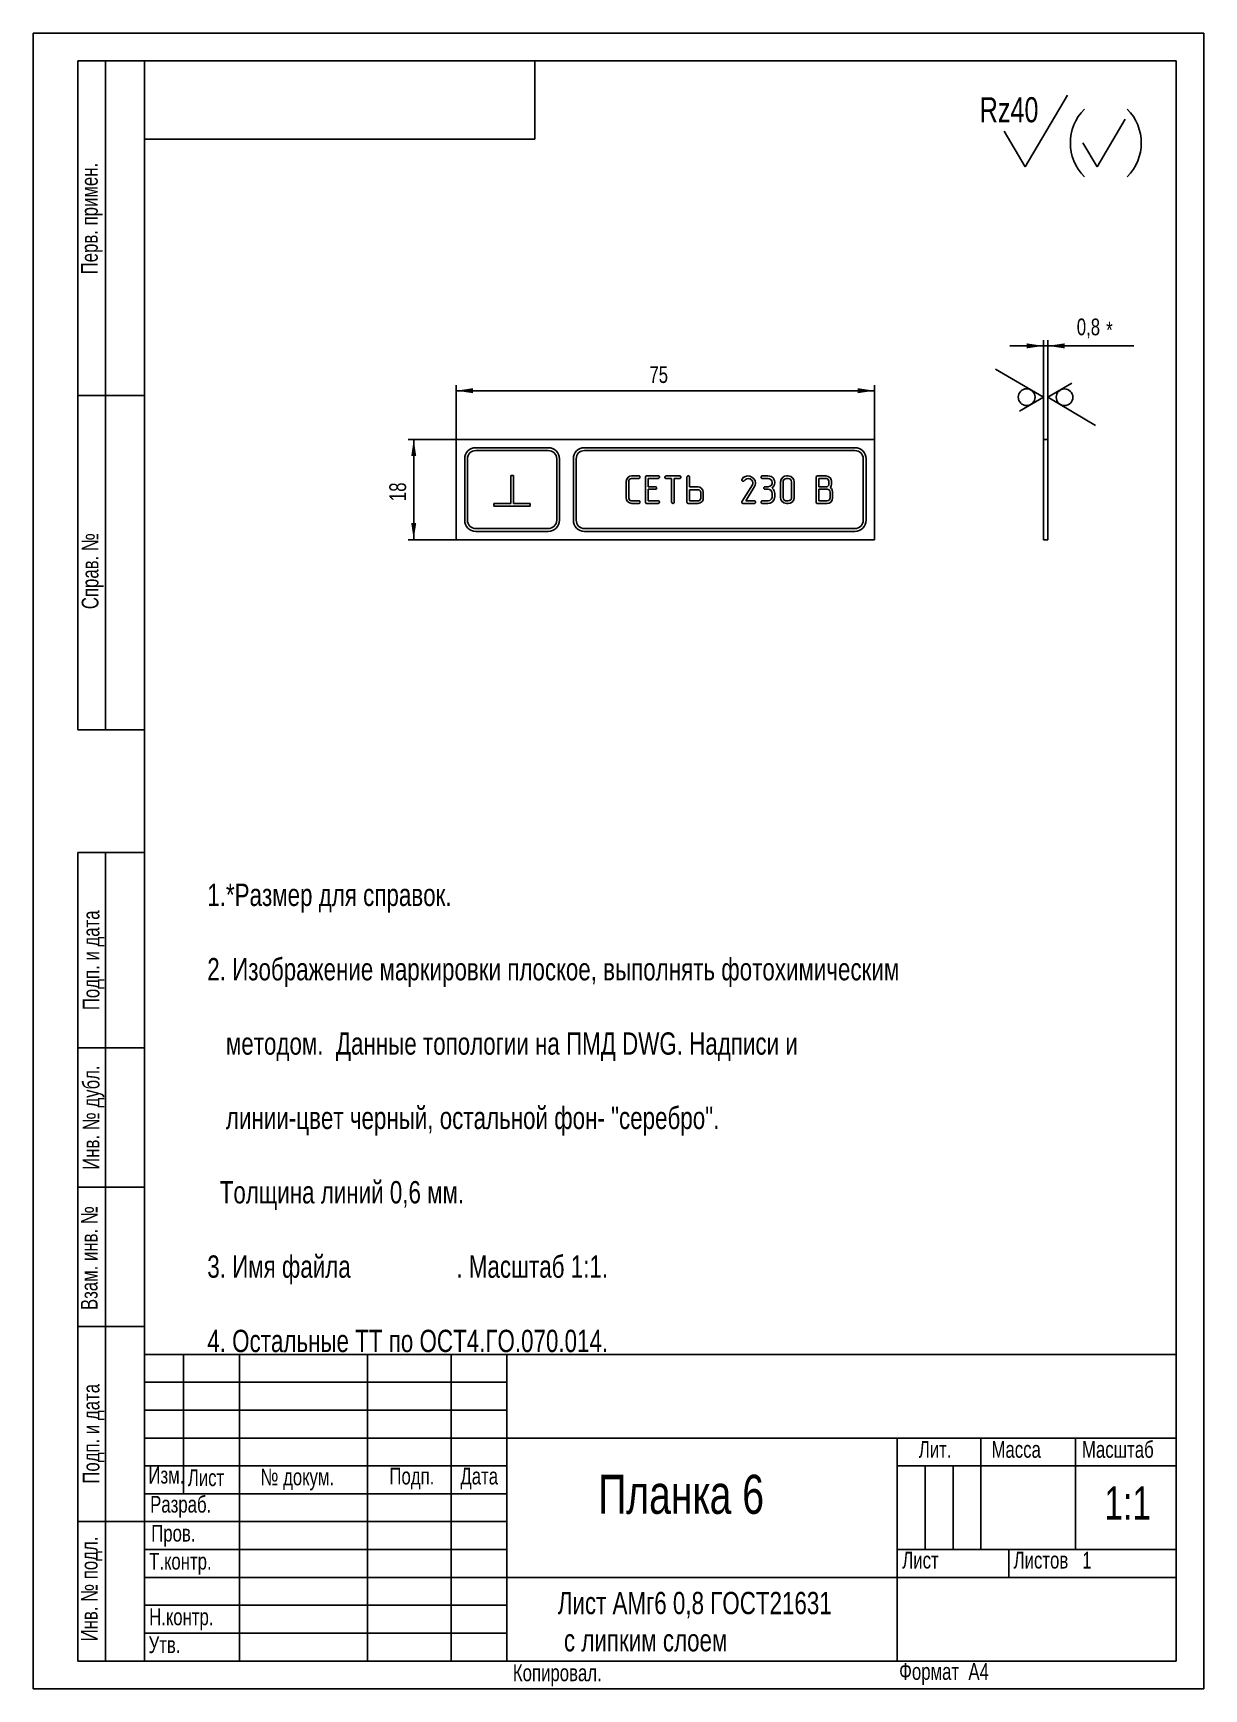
# Model space of a CAD drawing. Extents: x 0 to 210, y 0 to 297.
import ezdxf

# ---------------------------------------------------------------- set-up
doc = ezdxf.new("R2010")
doc.units = 0
doc.header["$PDSIZE"] = -1
doc.layers.get('0').update_dxf_attribs({"linetype": 'CONTINUOUS'})
doc.layers.get('DEFPOINTS').update_dxf_attribs({"linetype": 'CONTINUOUS'})
doc.styles.add('SLDTEXTSTYLE0', font='txt', dxfattribs={"width": 0.75})
doc.dimstyles.new('SLDDIMSTYLE0', dxfattribs={"dimtxt": 3, "dimasz": 3, "dimexe": 1, "dimexo": 0.0625, "dimgap": 0.75, "dimtad": 0, "dimtih": 1, "dimtoh": 1, "dimdec": 1, "dimzin": 12, "dimtxsty": 'STANDARD', "dimsah": 1, "dimcen": 0.09, "dimclrd": 7, "dimclre": 7, "dimclrt": 7, "dimazin": 3, "dimtfac": 1, "dimtdec": 4, "dimtofl": 0, "dimtmove": 0, "dimatfit": 3, "dimtolj": 1, "dimtzin": 12})
doc.dimstyles.new('SLDDIMSTYLE1', dxfattribs={"dimtxt": 3, "dimasz": 3, "dimexe": 1, "dimexo": 0.0625, "dimgap": 0.75, "dimtad": 0, "dimtih": 1, "dimtoh": 1, "dimdec": 1, "dimtxsty": 'STANDARD', "dimsah": 1, "dimcen": 0.09, "dimclrd": 7, "dimclre": 7, "dimclrt": 7, "dimazin": 3, "dimtfac": 1, "dimtdec": 4, "dimtofl": 0, "dimtmove": 0, "dimatfit": 3, "dimtolj": 1, "dimtzin": 12})

# ---------------------------------------------------------------- blocks, each defined once
blk = doc.blocks.new('SURFACEFINISH28')
at = {"color": 7}
for p, q in [((8.18, -6.43), (15.77, 6.43)), ((8.18, -6.43), (4.39, 0)), ((21.04, -6.43), (26.1, 2.14)), ((18.51, -2.14), (21.04, -6.43))]:
    blk.add_line(p, q, dxfattribs=at)
at = {"color": 7, "linetype": 'CONTINUOUS'}
for centre, start, end in [((24.83, -2.14), 135, 225), ((20.41, -2.14), 315, 45)]:
    blk.add_arc(centre, 8.57, start, end, dxfattribs=at)
at = {"color": 7, "insert": (0, 1.5), "char_height": 4.5, "attachment_point": 7, "style": 'SLDTEXTSTYLE0'}
blk.add_mtext('Rz40', dxfattribs=at)
blk = doc.blocks.new('*D')
at = {"color": 7}
for p, q in [((181.21, 240.9), (175.21, 240.9)), ((181.21, 224.13), (181.21, 241.9)), ((181.21, 240.9), (182.01, 240.9)), ((182.01, 224.13), (182.01, 241.9)), ((182.01, 240.9), (197.42, 240.9)), ((75.91, 224.13), (75.91, 233.86)), ((75.91, 232.86), (150.91, 232.86)), ((150.91, 224.13), (150.91, 233.86)), ((75.91, 224.13), (67.27, 224.13)), ((68.27, 206.13), (68.27, 224.13)), ((75.91, 206.13), (67.27, 206.13))]:
    blk.add_line(p, q, dxfattribs=at)
for points in [[(181.21, 240.9), (178.21, 241.35), (178.21, 240.45)], [(182.01, 240.9), (185.01, 240.45), (185.01, 241.35)], [(75.91, 232.86), (78.91, 232.41), (78.91, 233.31)], [(150.91, 232.86), (147.91, 233.31), (147.91, 232.41)], [(68.27, 224.13), (67.82, 221.13), (68.72, 221.13)], [(68.27, 206.13), (68.72, 209.13), (67.82, 209.13)]]:
    blk.add_solid(points, dxfattribs=at)
at = {"layer": 'DEFPOINTS', "color": 7}
for p in [(75.91, 224.13), (75.91, 224.13), (150.91, 224.13), (181.21, 224.13), (182.01, 224.13), (75.91, 206.13)]:
    blk.add_point(p, dxfattribs=at)
at = {"color": 7, "char_height": 3, "attachment_point": 7, "style": 'SLDTEXTSTYLE0'}
for s, insert in [('0,8', (187.2, 242.24)), ('*', (192.48, 242.24)), ('75', (110.54, 234.2))]:
    blk.add_mtext(s, dxfattribs=dict(at, insert=insert))
at = {"color": 7, "insert": (66.94, 213.05), "char_height": 3, "attachment_point": 7, "rotation": 90, "style": 'SLDTEXTSTYLE0'}
blk.add_mtext('18', dxfattribs=at)
blk = doc.blocks.new('SURFACEFINISH29')
at = {"color": 7}
for p, q in [((181.21, 231.7), (172.64, 236.75)), ((181.21, 231.7), (176.92, 229.17)), ((181.21, 224.13), (181.21, 232.7))]:
    blk.add_line(p, q, dxfattribs=at)
at = {"color": 7, "linetype": 'CONTINUOUS'}
blk.add_circle((178.21, 231.7), 1.5, dxfattribs=at)
blk = doc.blocks.new('SURFACEFINISH30')
at = {"color": 7}
for p, q in [((182.01, 231.68), (186.29, 234.21)), ((182.01, 224.13), (182.01, 232.68)), ((182.01, 231.68), (190.58, 226.62))]:
    blk.add_line(p, q, dxfattribs=at)
at = {"color": 7, "linetype": 'CONTINUOUS'}
blk.add_circle((185.01, 231.68), 1.5, dxfattribs=at)

msp = doc.modelspace()

# ---------------------------------------------------------------- linework, layer by layer
at = {"color": 7, "linetype": 'CONTINUOUS'}
for p, q in [((0, 297), (210, 297)), ((0, 297), (0, 0)), ((210, 297), (210, 0)), ((20, 292), (8, 292)), ((8, 292), (8, 172)), ((13, 292), (13, 172)), ((20, 292), (205, 292)), ((20, 292), (20, 5)), ((90, 278), (90, 292)), ((205, 292), (205, 5)), ((20, 278), (90, 278)), ((8, 232), (20, 232)), ((75.91, 224.13), (75.91, 206.13)), ((150.91, 224.13), (75.91, 224.13)), ((150.91, 206.13), (150.91, 224.13)), ((181.21, 224.13), (182.01, 224.13)), ((181.21, 206.13), (181.21, 224.13)), ((182.01, 206.13), (182.01, 224.13)), ((77.41, 209.63), (77.41, 220.63)), ((77.91, 209.63), (77.91, 220.63)), ((79.41, 222.63), (92.41, 222.63)), ((79.41, 222.13), (92.41, 222.13)), ((93.91, 220.63), (93.91, 209.63)), ((94.41, 220.63), (94.41, 209.63)), ((96.91, 209.63), (96.91, 220.63)), ((97.41, 209.63), (97.41, 220.63)), ((98.91, 222.63), (147.41, 222.63)), ((98.91, 222.13), (147.41, 222.13)), ((148.91, 220.63), (148.91, 209.63)), ((149.41, 220.63), (149.41, 209.63)), ((86.16, 217.63), (85.66, 217.63)), ((85.66, 212.63), (85.66, 217.63)), ((86.16, 212.63), (86.16, 217.63)), ((108.62, 217.11), (107.35, 217.11)), ((107.37, 217.58), (108.62, 217.58)), ((109.85, 212.87), (109.85, 217.33)), ((110.1, 217.58), (112.1, 217.58)), ((112.09, 217.11), (110.32, 217.11)), ((110.32, 217.11), (110.32, 215.64)), ((113.57, 217.58), (115.96, 217.58)), ((114.53, 217.11), (113.57, 217.11)), ((114.53, 212.88), (114.53, 217.11)), ((115, 217.11), (115, 212.88)), ((115.96, 217.11), (115, 217.11)), ((117.27, 217.33), (117.27, 212.88)), ((117.74, 215.59), (117.74, 217.33)), ((130.82, 217.58), (131.81, 217.58)), ((131.84, 217.11), (130.83, 217.11)), ((135.44, 217.11), (135.13, 217.11)), ((135.14, 217.58), (135.43, 217.58)), ((140.47, 212.88), (140.47, 217.33)), ((140.72, 217.58), (142.21, 217.58)), ((140.93, 217.11), (140.93, 215.64)), ((142.22, 217.11), (140.93, 217.11)), ((106.37, 213.62), (106.37, 216.59)), ((106.84, 216.61), (106.84, 213.6)), ((110.32, 215.64), (111.6, 215.64)), ((110.32, 215.17), (110.32, 213.1)), ((111.6, 215.17), (110.32, 215.17)), ((119.22, 215.59), (117.74, 215.59)), ((117.74, 213.1), (117.74, 215.1)), ((117.74, 215.1), (119.24, 215.1)), ((119.74, 214.6), (119.74, 213.6)), ((120.21, 213.62), (120.21, 214.61)), ((127.16, 213.02), (129.01, 215.95)), ((127.49, 216.64), (127.38, 216.62)), ((129.41, 215.66), (127.81, 213.1)), ((131.32, 215.64), (131.83, 215.64)), ((131.82, 215.17), (131.32, 215.17)), ((132.58, 213.88), (132.58, 214.4)), ((133.05, 214.4), (133.05, 213.89)), ((134.05, 213.72), (134.05, 216.49)), ((134.52, 216.51), (134.52, 213.7)), ((136.05, 213.7), (136.05, 216.51)), ((136.52, 216.49), (136.52, 213.72)), ((140.93, 215.64), (142.22, 215.59)), ((140.93, 215.17), (140.93, 213.1)), ((142.44, 215.17), (140.93, 215.17)), ((142.74, 216.1), (142.74, 216.61)), ((142.94, 213.62), (142.94, 214.65)), ((143.21, 216.61), (143.21, 216.13)), ((143.41, 214.65), (143.41, 213.64)), ((82.66, 212.63), (82.66, 212.13)), ((85.66, 212.63), (82.66, 212.63)), ((89.16, 212.13), (82.66, 212.13)), ((89.16, 212.63), (86.16, 212.63)), ((89.16, 212.13), (89.16, 212.63)), ((107.35, 213.1), (108.62, 213.1)), ((108.62, 212.63), (107.37, 212.63)), ((112.1, 212.63), (110.1, 212.63)), ((110.32, 213.1), (112.09, 213.1)), ((117.52, 212.63), (119.23, 212.63)), ((119.24, 213.1), (117.74, 213.1)), ((129.34, 212.63), (127.37, 212.63)), ((127.81, 213.1), (129.34, 213.1)), ((130.82, 213.1), (131.83, 213.1)), ((131.81, 212.63), (130.82, 212.63)), ((135.13, 213.1), (135.44, 213.1)), ((135.43, 212.63), (135.14, 212.63)), ((142.43, 212.63), (140.71, 212.63)), ((140.93, 213.1), (142.44, 213.1)), ((92.41, 208.13), (79.41, 208.13)), ((147.41, 208.13), (98.91, 208.13)), ((75.91, 206.13), (150.91, 206.13)), ((92.41, 207.63), (79.41, 207.63)), ((147.41, 207.63), (98.91, 207.63)), ((181.21, 206.13), (182.01, 206.13)), ((8, 172), (20, 172)), ((8, 5), (8, 150)), ((8, 150), (20, 150)), ((13, 150), (13, 5)), ((8, 115), (20, 115)), ((8, 90), (20, 90)), ((8, 65), (20, 65)), ((205, 60), (20, 60)), ((27, 60), (27, 35)), ((37, 60), (37, 5)), ((60, 60), (60, 5)), ((75, 60), (75, 5)), ((85, 60), (85, 5)), ((20, 55), (85, 55)), ((20, 50), (85, 50)), ((85, 45), (20, 45)), ((155, 45), (85, 45)), ((205, 45), (155, 45)), ((155, 45), (155, 5)), ((170, 45), (170, 25)), ((187, 45), (187, 25)), ((20, 40), (85, 40)), ((155, 40), (205, 40)), ((160, 40), (160, 25)), ((165, 40), (165, 25)), ((20, 35), (85, 35)), ((8, 30), (20, 30)), ((20, 30), (85, 30)), ((20, 25), (85, 25)), ((155, 25), (205, 25)), ((175, 25), (175, 20)), ((20, 20), (85, 20)), ((155, 20), (85, 20)), ((155, 20), (205, 20)), ((20, 15), (85, 15)), ((20, 10), (85, 10)), ((20, 5), (8, 5)), ((20, 5), (205, 5)), ((0, 0), (210, 0))]:
    msp.add_line(p, q, dxfattribs=at)
at = {"color": 7, "linetype": 'CONTINUOUS', "flags": 128}
for points in [[(106.37, 216.59), (106.47, 217.01), (106.74, 217.36), (107.03, 217.52), (107.37, 217.58)], [(106.99, 216.97), (106.87, 216.78), (106.84, 216.61)], [(107.35, 217.11), (107.13, 217.07), (106.99, 216.97)], [(108.62, 217.58), (108.72, 217.56), (108.81, 217.5), (108.85, 217.43), (108.87, 217.35)], [(108.87, 217.35), (108.84, 217.24), (108.77, 217.16), (108.7, 217.12), (108.62, 217.11)], [(109.85, 217.33), (109.87, 217.44), (109.93, 217.53), (110.01, 217.57), (110.1, 217.58)], [(112.35, 217.35), (112.32, 217.24), (112.25, 217.16), (112.18, 217.12), (112.09, 217.11)], [(112.1, 217.58), (112.2, 217.56), (112.29, 217.5), (112.33, 217.43), (112.35, 217.35)], [(113.33, 217.35), (113.35, 217.45), (113.41, 217.53), (113.48, 217.57), (113.57, 217.58)], [(113.39, 217.17), (113.34, 217.27), (113.33, 217.35)], [(113.57, 217.11), (113.46, 217.13), (113.39, 217.17)], [(115.96, 217.58), (116.06, 217.56), (116.14, 217.49), (116.19, 217.42), (116.2, 217.35)], [(116.2, 217.35), (116.18, 217.24), (116.11, 217.16), (116.04, 217.12), (115.96, 217.11)], [(117.5, 217.58), (117.4, 217.55), (117.32, 217.49), (117.28, 217.41), (117.27, 217.33)], [(117.74, 217.33), (117.72, 217.43), (117.65, 217.52), (117.59, 217.56), (117.5, 217.58)], [(127.12, 216.86), (127.14, 216.94), (127.16, 217)], [(127.38, 216.62), (127.27, 216.64), (127.18, 216.7), (127.13, 216.77), (127.12, 216.86)], [(127.16, 217), (127.39, 217.26), (127.62, 217.42)], [(127.87, 217.01), (127.7, 216.87), (127.58, 216.73)], [(127.62, 217.42), (127.93, 217.54), (128.19, 217.58)], [(128.24, 217.11), (128.03, 217.08), (127.87, 217.01)], [(128.19, 217.58), (128.58, 217.53), (128.94, 217.37), (129.24, 217.12), (129.49, 216.73), (129.57, 216.27)], [(128.85, 216.87), (128.53, 217.06), (128.24, 217.11)], [(129.1, 216.32), (129.02, 216.66), (128.85, 216.87)], [(130.57, 217.35), (130.6, 217.45), (130.66, 217.53), (130.74, 217.57), (130.82, 217.58)], [(130.64, 217.18), (130.59, 217.27), (130.57, 217.35)], [(130.83, 217.11), (130.71, 217.13), (130.64, 217.18)], [(131.81, 217.58), (132.1, 217.55), (132.37, 217.47), (132.74, 217.21)], [(132.4, 216.89), (132.11, 217.07), (131.84, 217.11)], [(132.58, 216.39), (132.53, 216.69), (132.4, 216.89)], [(132.74, 217.21), (132.99, 216.77), (133.05, 216.38)], [(134.05, 216.49), (134.15, 216.95), (134.45, 217.33), (134.77, 217.52), (135.14, 217.58)], [(135.13, 217.11), (134.87, 217.06), (134.66, 216.9), (134.55, 216.72), (134.52, 216.51)], [(135.43, 217.58), (135.9, 217.48), (136.27, 217.18), (136.46, 216.86), (136.52, 216.49)], [(136.05, 216.51), (136, 216.77), (135.83, 216.98), (135.65, 217.08), (135.44, 217.11)], [(140.47, 217.33), (140.48, 217.44), (140.55, 217.53), (140.63, 217.57), (140.72, 217.58)], [(142.21, 217.58), (142.63, 217.49), (142.97, 217.24), (143.15, 216.95), (143.21, 216.61)], [(142.74, 216.61), (142.69, 216.83), (142.55, 217), (142.4, 217.09), (142.22, 217.11)], [(111.6, 215.64), (111.7, 215.62), (111.79, 215.56), (111.84, 215.49), (111.85, 215.41)], [(111.85, 215.41), (111.83, 215.3), (111.76, 215.22), (111.68, 215.18), (111.6, 215.17)], [(120.21, 214.61), (120.12, 215.03), (119.85, 215.37), (119.56, 215.54), (119.22, 215.59)], [(119.24, 215.1), (119.46, 215.06), (119.63, 214.92), (119.72, 214.77), (119.74, 214.6)], [(127.58, 216.73), (127.53, 216.68), (127.49, 216.64)], [(129.01, 215.95), (129.08, 216.15), (129.1, 216.32)], [(129.57, 216.27), (129.52, 215.92), (129.41, 215.66)], [(131.07, 215.41), (131.09, 215.51), (131.16, 215.59), (131.24, 215.63), (131.32, 215.64)], [(131.13, 215.24), (131.08, 215.33), (131.07, 215.41)], [(131.32, 215.17), (131.21, 215.19), (131.13, 215.24)], [(133.05, 213.89), (132.93, 213.36), (132.6, 212.93), (132.23, 212.71), (131.81, 212.63)], [(132.58, 214.4), (132.51, 214.72), (132.31, 214.99), (132.08, 215.13), (131.82, 215.17)], [(131.83, 215.64), (132.17, 215.71), (132.39, 215.88)], [(131.83, 213.1), (132.15, 213.17), (132.41, 213.39), (132.54, 213.62), (132.58, 213.88)], [(132.39, 215.88), (132.54, 216.15), (132.58, 216.39)], [(133.05, 216.38), (133.01, 216.06), (132.89, 215.77), (132.57, 215.4)], [(132.57, 215.4), (132.78, 215.16), (132.94, 214.89), (133.05, 214.4)], [(142.22, 215.59), (142.44, 215.64), (142.62, 215.77), (142.71, 215.92), (142.74, 216.1)], [(142.94, 214.65), (142.9, 214.87), (142.76, 215.05), (142.61, 215.14), (142.44, 215.17)], [(143.21, 216.13), (143.14, 215.76), (142.98, 215.5)], [(142.98, 215.5), (143.19, 215.32), (143.33, 215.08), (143.41, 214.65)], [(107.37, 212.63), (106.95, 212.72), (106.61, 212.99), (106.43, 213.28), (106.37, 213.62)], [(106.84, 213.6), (106.89, 213.39), (106.99, 213.24)], [(106.99, 213.24), (107.08, 213.18), (107.15, 213.14)], [(107.15, 213.14), (107.26, 213.11), (107.35, 213.1)], [(108.62, 213.1), (108.72, 213.08), (108.8, 213.02), (108.85, 212.95), (108.87, 212.87)], [(108.87, 212.87), (108.84, 212.76), (108.78, 212.68), (108.7, 212.64), (108.62, 212.63)], [(110.1, 212.63), (109.99, 212.65), (109.9, 212.7), (109.86, 212.78), (109.85, 212.87)], [(112.09, 213.1), (112.2, 213.08), (112.28, 213.02), (112.33, 212.95), (112.35, 212.87)], [(112.35, 212.87), (112.32, 212.76), (112.26, 212.68), (112.18, 212.64), (112.1, 212.63)], [(114.76, 212.63), (114.66, 212.66), (114.58, 212.72), (114.54, 212.8), (114.53, 212.88)], [(114.93, 212.69), (114.84, 212.64), (114.76, 212.63)], [(115, 212.88), (114.98, 212.77), (114.93, 212.69)], [(117.27, 212.88), (117.29, 212.77), (117.35, 212.68), (117.43, 212.64), (117.52, 212.63)], [(119.23, 212.63), (119.65, 212.73), (119.99, 212.99), (120.16, 213.29), (120.21, 213.62)], [(119.6, 213.24), (119.41, 213.13), (119.24, 213.1)], [(119.74, 213.6), (119.7, 213.39), (119.6, 213.24)], [(127.1, 212.83), (127.13, 212.94), (127.16, 213.02)], [(127.37, 212.63), (127.26, 212.64), (127.17, 212.68), (127.12, 212.75), (127.1, 212.83)], [(129.34, 213.1), (129.45, 213.08), (129.53, 213.02), (129.57, 212.95), (129.59, 212.87)], [(129.59, 212.87), (129.57, 212.76), (129.5, 212.68), (129.43, 212.64), (129.34, 212.63)], [(130.57, 212.87), (130.6, 212.97), (130.67, 213.05), (130.74, 213.09), (130.82, 213.1)], [(130.64, 212.7), (130.59, 212.79), (130.57, 212.87)], [(130.82, 212.63), (130.71, 212.65), (130.64, 212.7)], [(135.14, 212.63), (134.67, 212.73), (134.3, 213.03), (134.11, 213.35), (134.05, 213.72)], [(134.52, 213.7), (134.58, 213.44), (134.74, 213.24), (134.93, 213.13), (135.13, 213.1)], [(136.52, 213.72), (136.42, 213.26), (136.13, 212.88), (135.8, 212.69), (135.43, 212.63)], [(135.44, 213.1), (135.7, 213.16), (135.91, 213.31), (136.02, 213.5), (136.05, 213.7)], [(140.71, 212.63), (140.6, 212.65), (140.51, 212.71), (140.48, 212.79), (140.47, 212.88)], [(143.41, 213.64), (143.32, 213.21), (143.06, 212.87), (142.76, 212.69), (142.43, 212.63)], [(142.44, 213.1), (142.66, 213.15), (142.83, 213.29), (142.91, 213.44), (142.94, 213.62)]]:
    msp.add_lwpolyline(points, dxfattribs=at)
at = {"color": 7, "linetype": 'CONTINUOUS'}
for centre, radius, start, end in [((79.41, 220.63), 2, 90, 180), ((79.41, 220.63), 1.5, 90, 180), ((92.41, 220.63), 2, 0, 90), ((92.41, 220.63), 1.5, 0, 90), ((98.91, 220.63), 2, 90, 180), ((98.91, 220.63), 1.5, 90, 180), ((147.41, 220.63), 2, 0, 90), ((147.41, 220.63), 1.5, 0, 90), ((79.41, 209.63), 2, 180, 270), ((79.41, 209.63), 1.5, 180, 270), ((92.41, 209.63), 1.5, 270, 0), ((92.41, 209.63), 2, 270, 0), ((98.91, 209.63), 2, 180, 270), ((98.91, 209.63), 1.5, 180, 270), ((147.41, 209.63), 1.5, 270, 0), ((147.41, 209.63), 2, 270, 0)]:
    msp.add_arc(centre, radius, start, end, dxfattribs=at)

# ---------------------------------------------------------------- block references
for name, p in [('SURFACEFINISH28', (169.79, 279.44)), ('SURFACEFINISH29', (0, 0)), ('SURFACEFINISH30', (0, 0))]:
    msp.add_blockref(name, p)

# ---------------------------------------------------------------- texts
at = {"color": 7, "char_height": 3, "attachment_point": 1, "rotation": 90, "style": 'SLDTEXTSTYLE0'}
for s, insert in [('Перв. примен.', (8.59, 253.73)), ('Справ. №', (8.72, 193.67)), ('Подп. и дата', (8.89, 121.74)), ('Инв. № дубл.', (8.89, 93.1)), ('Взам. инв. №', (8.56, 67.95)), ('Подп. и дата', (8.89, 36.81)), ('Инв. № подл.', (8.56, 8.51))]:
    msp.add_mtext(s, dxfattribs=dict(at, insert=insert))
at = {"color": 7, "attachment_point": 1, "style": 'SLDTEXTSTYLE0'}
for s, insert, char_height in [('1.*Размер для справок.\\P\\P2. Изображение маркировки плоское, выполнять фотохимическим\\P\\P   методом.  Данные топологии на ПМД DWG. Надписи и\\P\\P   линии-цвет черный, остальной фон- "серебро". \\P\\P  Толщина линий 0,6 мм.\\P\\P3. Имя файла                 . Масштаб 1:1.\\P\\P4. Остальные ТТ по ОСТ4.ГО.070.014.', (31.24, 144.43), 4), ('Масштаб', (188.13, 44.45), 3), ('Лит.', (158.85, 44.45), 3), ('Масса', (171.9, 44.45), 3), ('Изм.', (20.68, 39.83), 3), ('Лист', (27.74, 39.37), 3), ('№ докум.', (40.77, 39.52), 3), ('Подп.', (63.91, 39.67), 3), ('Дата', (76.64, 39.67), 3), ('Планка 6', (101.35, 38.4), 7), ('1:1', (192.15, 36.33), 6), ('Разраб.', (20.99, 34.62), 3), ('Пров.', (21.18, 29.42), 3), ('Т.контр.', (20.81, 24.4), 3), ('Лист', (155.9, 24.59), 3), ('Листов   1', (175.87, 24.59), 3), ('Лист АМг6 0,8 ГОСТ21631 \\P с липким слоем', (94.1, 17.4), 4), ('Н.контр.', (20.81, 14.42), 3), ('Утв.', (20.71, 9.42), 3), ('Копировал.', (86.05, 4.38), 3), ('Формат  А4', (155.34, 4.62), 3)]:
    msp.add_mtext(s, dxfattribs=dict(at, insert=insert, char_height=char_height))

# ---------------------------------------------------------------- dimensions: what is measured, and where the dimension line sits
at = {"color": 7}
dim = msp.add_linear_dim(base=(68.27, 224.13), p1=(75.91, 206.13), p2=(75.91, 224.13), angle=90, dimstyle='SLDDIMSTYLE0', dxfattribs=at)
dim.commit()
dim.dimension.update_dxf_attribs({"geometry": '*D', "text_midpoint": (68.27, 214.98), "dimtype": 160})
dim = msp.add_linear_dim(base=(150.91, 232.86), p1=(75.91, 224.13), p2=(150.91, 224.13), dimstyle='SLDDIMSTYLE0', dxfattribs=at)
dim.commit()
dim.dimension.update_dxf_attribs({"geometry": '*D', "text_midpoint": (112.66, 232.86), "dimtype": 160})
dim = msp.add_linear_dim(base=(182.01, 240.9), p1=(181.21, 224.13), p2=(182.01, 224.13), text='<>*', dimstyle='SLDDIMSTYLE1', dxfattribs=at)
dim.commit()
dim.dimension.update_dxf_attribs({"geometry": '*D', "text_midpoint": (191.51, 240.9), "dimtype": 160})

doc.saveas('drawing.dxf')
